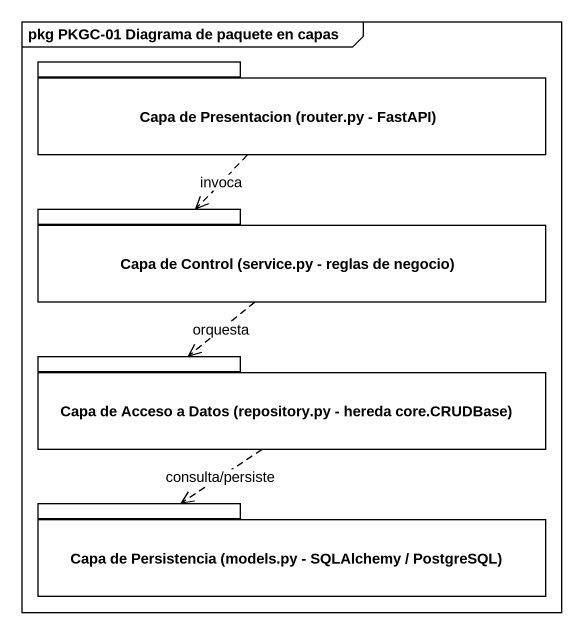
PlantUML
@startuml
mainframe pkg PKGC-01 Diagrama de paquete en capas
package "Capa de Presentacion (router.py - FastAPI)" as Capa_de_Presentacion_router {
}
package "Capa de Control (service.py - reglas de negocio)" as Capa_de_Control_service_py {
}
package "Capa de Acceso a Datos (repository.py - hereda core.CRUDBase)" as Capa_de_Acceso_a_Datos {
}
package "Capa de Persistencia (models.py - SQLAlchemy / PostgreSQL)" as Capa_de_Persistencia_models {
}
Capa_de_Presentacion_router ..> Capa_de_Control_service_py : invoca
Capa_de_Control_service_py ..> Capa_de_Acceso_a_Datos : orquesta
Capa_de_Acceso_a_Datos ..> Capa_de_Persistencia_models : consulta/persiste
@enduml
